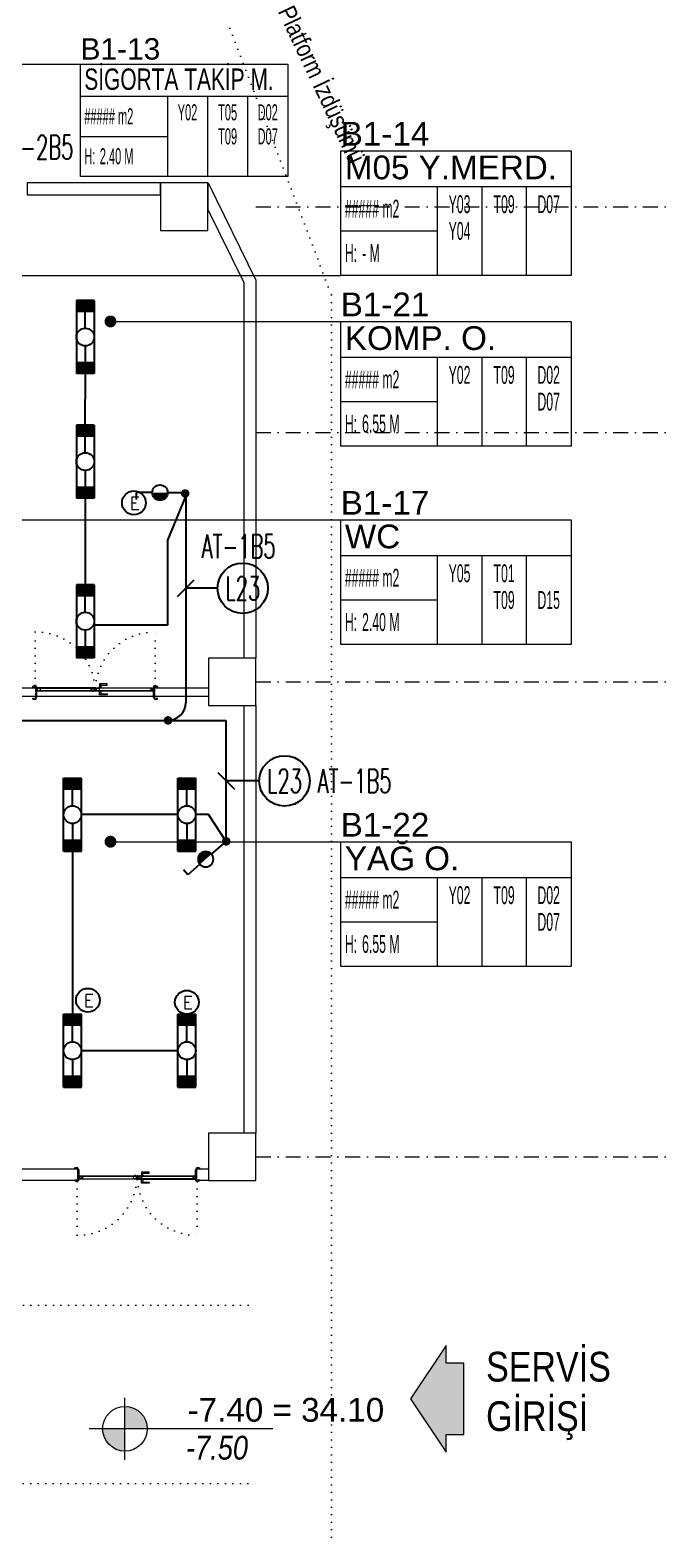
# Model space of a CAD drawing. Header units: metres. Extents: x -13316 to 152404, y -3899 to 30226.
# Drawn here: x 68365 to 69422, y 530 to 3058 of the extents above; entities that cross this region are included whole.
import ezdxf
from ezdxf.enums import TextEntityAlignment as Align

# ---------------------------------------------------------------- set-up
doc = ezdxf.new("R2010")
doc.units = ezdxf.units.M
doc.header["$LTSCALE"] = 100
doc.header["$MEASUREMENT"] = 0
doc.header["$PDMODE"] = 1
for name, pattern in [('DASHDOT2', [0.5, 0.25, -0.125, 0, -0.125]), ('DOT2', [0.125, 0, -0.125]), ('HIDDEN', [0.375, 0.25, -0.125])]:
    doc.linetypes.add(name, pattern=pattern)
doc.layers.get('0').update_dxf_attribs({"color": 9, "lineweight": 9})
for name, color, linetype, lineweight in [('00', 9, 'Continuous', 9), ('01', 9, 'Continuous', 9), ('06B', 9, 'Continuous', 9), ('06C', 9, 'Continuous', 9), ('06D', 9, 'Continuous', 9), ('09', 9, 'Continuous', 9), ('10', 9, 'Continuous', 9), ('20', 9, 'DOT2', 9), ('21', 9, 'Continuous', 9), ('21_mahal200', 9, 'Continuous', 9), ('24', 9, 'DASHDOT2', 9), ('E-2x36 W SIVAÜSTÜ FLUORESAN ARMATÜR (ETANŞ)', 7, 'Continuous', 30), ('E-ACİL AYDINLATMA KİTİ', 7, 'Continuous', 30), ('E-ANAHTAR (ETANŞ)', 7, 'Continuous', 30), ('E-KABLO', 7, 'Continuous', 30), ('E-LINYE', 7, 'Continuous', 30)]:
    doc.layers.add(name, color=color, linetype=linetype, lineweight=lineweight)
doc.styles.add('Arial', font='arial.ttf', dxfattribs={"height": 2.5})
doc.styles.add('E-YAZI', font='txttw.shx')
doc.styles.add('MuuM_TEXT-ITALIC', font='ARIALNI.TTF')
doc.styles.add('MuuM_TEXT-STANDART', font='ARIALN.TTF')
doc.dimstyles.new('MuuM_DIM200', dxfattribs={"dimscale": 20, "dimtxt": 2, "dimasz": 1, "dimexe": 1, "dimexo": 1, "dimgap": 1, "dimtad": 1, "dimdec": 1, "dimrnd": 0.5, "dimdsep": 46, "dimtxsty": 'MuuM_TEXT-STANDART', "dimblk": 'ARCHTICK', "dimcen": 0, "dimdle": 0.15, "dimclrd": 256, "dimclre": 256, "dimclrt": 256, "dimadec": 0, "dimazin": 0, "dimtfac": 5, "dimtdec": 1, "dimtix": 1, "dimtmove": 2, "dimatfit": 3, "dimldrblk": 'DOT', "dimfxl": 3, "dimfxlon": 1, "dimtolj": 1, "dimlwd": -1, "dimlwe": -1, "dimarcsym": 0})

# ---------------------------------------------------------------- blocks, each defined once
blk = doc.blocks.new('p-akslar_yeni')
at = {"layer": '24'}
for points in [[(18840, -6135), (20861, -6135)], [(18840, -6515), (20861, -6515)], [(18840, -6935), (20861, -6935)], [(18840, -7735), (20861, -7735)]]:
    blk.add_lwpolyline(points, dxfattribs=at)
blk = doc.blocks.new('100_ACİL AYDINLATMA KİTİ')
at = {"layer": 'E-ACİL AYDINLATMA KİTİ', "color": 3}
blk.add_circle((0, 0), 1.25, dxfattribs=at)
at = {"layer": 'E-ACİL AYDINLATMA KİTİ', "color": 3, "style": 'E-YAZI'}
blk.add_text('E', height=1.34, dxfattribs=at).set_placement((-0.45, -0.69))
blk = doc.blocks.new('100_2x36 W SIVAÜSTÜ FLUORESAN ARMATÜR (ETANŞ)')
at = {"layer": 'E-2x36 W SIVAÜSTÜ FLUORESAN ARMATÜR (ETANŞ)', "color": 4}
for p, q in [((-6.15, 1.5), (6.15, 1.5)), ((-6.15, 1.5), (-6.15, -1.5)), ((-1.5, 0), (-6.15, 0)), ((1.5, 0), (6.15, 0)), ((6.15, 1.5), (6.15, -1.5)), ((-6.15, -1.5), (6.15, -1.5))]:
    blk.add_line(p, q, dxfattribs=at)
blk.add_circle((0, 0), 1.5, dxfattribs=at)
for points in [[(-4.15, 1.5), (-4.15, -1.5), (-6.15, 1.5), (-6.15, -1.5)], [(4.15, 1.5), (4.15, -1.5), (6.15, 1.5), (6.15, -1.5)]]:
    blk.add_solid(points, dxfattribs=at)
blk = doc.blocks.new('100_ANAHTAR (ETANŞ)')
at = {"layer": 'E-ANAHTAR (ETANŞ)', "color": 4}
for p, q in [((0, 5.35), (-0.71, 5.35)), ((0, 3.67), (0, 5.35)), ((0, 2.05), (0, 0))]:
    blk.add_line(p, q, dxfattribs=at)
at = {"layer": 'E-ANAHTAR (ETANŞ)', "color": 4, "const_width": 0.81}
blk.add_lwpolyline([(0, 3.27, 0.414214), (-0.41, 2.86, 0.414214), (0, 2.46, 0.414214)], format="xyb", dxfattribs=at)
at = {"layer": 'E-ANAHTAR (ETANŞ)', "color": 4}
blk.add_circle((0, 2.86), 0.81, dxfattribs=at)
blk = doc.blocks.new('p-kolon_80x80')
blk.add_lwpolyline([(-40, -40), (40, -40), (40, 40), (-40, 40)], close=True)
blk = doc.blocks.new('1.bod.mimari.elk')
at = {"layer": '01'}
for p in [(12304.3, -6190), (12385, -6990), (12385, -7790)]:
    blk.add_blockref('p-kolon_80x80', p, dxfattribs=at)
blk = doc.blocks.new('0-OK 2')
at = {"true_color": 0x4f4f4f}
blk.add_hatch(color=251, dxfattribs=at).paths.add_polyline_path([(0, 0), (120, 180), (120, 120), (180, 120), (180, -120), (120, -120), (120, -180)])
at = {"linetype": 'ByBlock', "lineweight": -2}
blk.add_lwpolyline([(180, -120), (180, 120), (120, 120), (120, 180), (0, 0), (120, -180), (120, -120)], close=True, dxfattribs=at)
blk.add_point((0, 0))
blk = doc.blocks.new('0_elevationtarget-p-bk')
h = blk.add_hatch(color=250)
h.paths.add_polyline_path([(1.88, 0, 0.414214), (0, 1.88), (0, 0)])
h.paths.add_polyline_path([(0, 0), (-1.88, 0, 0.414214), (0, -1.88)])
blk.add_line((0, -2.62), (0, 2.62))
blk.add_lwpolyline([(12.45, 0), (-3, 0)])
blk.add_circle((0, 0), 1.88)
at = {"style": 'Arial'}
blk.add_attdef('BITMISKOT', text='', height=2, dxfattribs=at).set_placement((4.5, 0), align=Align.BOTTOM_LEFT)
at = {"style": 'MuuM_TEXT-ITALIC'}
blk.add_attdef('FINISHINGFLOORLEVEL', text='', height=2, dxfattribs=at).set_placement((4.5, -0.59), align=Align.TOP_LEFT)
blk = doc.blocks.new('prf-scr2')
at = {"linetype": 'DOT2', "ltscale": 10}
blk.add_line((0, 0.2), (0, -1.1), dxfattribs=at)
for p, q in [((-0.1, -0.2), (0.1, -0.3)), ((0.1, -0.2), (-0.1, -0.2)), ((0.1, -0.3), (-0.1, -0.3)), ((-0.1, -0.3), (0.1, -0.4)), ((0.1, -0.4), (-0.1, -0.4)), ((0.1, -0.5), (-0.1, -0.4)), ((-0.1, -0.4), (0.1, -0.4)), ((0.1, -0.6), (-0.1, -0.5)), ((-0.1, -0.5), (0.1, -0.5)), ((-0.1, -0.6), (0.1, -0.7)), ((0.1, -0.6), (-0.1, -0.6)), ((-0.1, -0.6), (0.1, -0.6)), ((-0.1, -0.7), (0.1, -0.8)), ((0.1, -0.7), (-0.1, -0.7)), ((-0.1, -0.8), (0.1, -0.8)), ((0.1, -0.8), (-0.1, -0.8)), ((0.1, -0.2), (0, -0.1)), ((0, -0.2), (0.1, -0.2))]:
    blk.add_line(p, q)
blk.add_lwpolyline([(0.2, 0), (-0.2, 0), (-0.2, 0), (-0.1, -0.1), (0.1, -0.1), (0.2, 0), (0.2, 0)], close=True)
for points in [[(0.2, 0), (-0.2, 0)], [(-0.1, -0.1), (-0.1, -0.2), (-0.1, -0.2), (-0.1, -0.2), (-0.1, -0.2), (-0.1, -0.3), (-0.1, -0.3), (-0.1, -0.3), (-0.1, -0.3), (-0.1, -0.4), (-0.1, -0.4), (-0.1, -0.4), (-0.1, -0.4), (-0.1, -0.4), (-0.1, -0.5), (-0.1, -0.5), (-0.1, -0.5), (-0.1, -0.5), (-0.1, -0.5), (-0.1, -0.5), (-0.1, -0.6), (-0.1, -0.6), (-0.1, -0.6), (-0.1, -0.6), (-0.1, -0.6), (-0.1, -0.7), (-0.1, -0.7), (-0.1, -0.7), (-0.1, -0.7), (-0.1, -0.7), (-0.1, -0.8), (-0.1, -0.8), (-0.1, -0.8), (-0.1, -0.8), (0, -0.9), (0, -0.9), (0, -0.9), (0.1, -0.8), (0.1, -0.8), (0.1, -0.7), (0.1, -0.7), (0.1, -0.7), (0.1, -0.7), (0.1, -0.7), (0.1, -0.7), (0.1, -0.6), (0.1, -0.6), (0.1, -0.6), (0.1, -0.6), (0.1, -0.6), (0.1, -0.5), (0.1, -0.5), (0.1, -0.5), (0.1, -0.5), (0.1, -0.4), (0.1, -0.4), (0.1, -0.4), (0.1, -0.4), (0.1, -0.4), (0.1, -0.3), (0.1, -0.3), (0.1, -0.3), (0.1, -0.3), (0.1, -0.3), (0.1, -0.3), (0.1, -0.2), (0.1, -0.2), (0.1, -0.2), (0.1, -0.2), (0.1, -0.2), (0.1, -0.1)]]:
    blk.add_lwpolyline(points)
blk = doc.blocks.new('gr-p-barel kilitli kapı kolu')
at = {"flags": 128}
for points in [[(-0.9, 0.8), (-0.9, 4.9), (-11.7, 4.9), (-11.7, 6.7), (0.9, 6.7), (0.9, 0.8)], [(-0.8, 5), (0.8, 6.6)]]:
    blk.add_lwpolyline(points, dxfattribs=at)
blk.add_lwpolyline([(-2.75, 0), (-2.75, 0.7), (2.75, 0.7), (2.75, 0)])
blk.add_lwpolyline([(-1.3, 0.7), (1.3, 0.7), (1.3, 0.8), (-1.3, 0.8)], close=True)
blk = doc.blocks.new('K-DE-02a')
at = {"layer": '06C'}
blk.add_lwpolyline([(12.4, -102.5, 1), (11.6, -102.5), (11.6, -104.5), (12.4, -104.5), (12.4, -102.4)], format="xyb", dxfattribs=at)
blk.add_arc((12, -102.5), 0.5, 323.1301, 216.8699, dxfattribs=at)
at = {"layer": '09'}
for p, q in [((12.4, -100), (12.5, -100)), ((12.4, -100.1), (12.5, -100.1)), ((12.5, -100.2), (12.4, -100.2)), ((12.4, -100.3), (12.5, -100.3)), ((12.5, -100.4), (12.4, -100.4)), ((12.4, -100.5), (12.5, -100.5)), ((12.5, -100.6), (12.4, -100.6)), ((12.5, -100.7), (12.4, -100.7)), ((17.7, -98.8), (17.5, -98.8)), ((17.7, -98.9), (17.5, -98.9)), ((17.5, -99), (17.7, -99)), ((17.7, -99.1), (17.5, -99.1)), ((17.5, -99.2), (17.7, -99.2)), ((17.7, -99.3), (17.5, -99.3)), ((17.5, -99.4), (17.7, -99.4)), ((17.7, -99.5), (17.5, -99.5))]:
    blk.add_line(p, q, dxfattribs=at)
at = {"layer": '10'}
for points in [[(-1.2, 4.6, 0.414214), (-1.3, 4.5), (-1.3, 0.1, 0.414214), (-1.2, 0), (9.9, 0), (9.9, -0.2), (-1.2, -0.2, -0.414214), (-1.5, 0.1), (-1.5, 4.5, -0.414214), (-1.2, 4.8), (-0.3, 4.8, -0.414214), (0, 4.5), (0, 3.4), (-0.2, 3.4), (-0.2, 4.5, 0.414214), (-0.3, 4.6)], [(1.7, -0.2, 0.414214), (1.4, -0.5), (1.4, -1.5, 0.414214), (1.7, -1.8), (11.9, -1.8, 0.414214), (12.2, -1.5, 0.414214), (11.9, -1.2), (11, -1.2), (11, -0.2), (20, -0.2, 0.414214), (20.3, 0.1), (20.3, 4.5, 0.414214), (20, 4.8), (19.1, 4.8, 0.414214), (18.8, 4.5), (18.8, 3.4), (19, 3.4), (19, 4.5, -0.414214), (19.1, 4.6), (20, 4.6, -0.414214), (20.1, 4.5), (20.1, 0.1, -0.414214), (20, 0), (10.8, 0), (10.8, -1.4), (11.9, -1.4, -0.414214), (12, -1.5, -0.414214), (11.9, -1.6), (1.7, -1.6, -0.414214), (1.6, -1.5), (1.6, -0.5, -0.414214), (1.7, -0.4), (2.6, -0.4), (2.6, -0.2)], [(20.8, 0.4), (20.2, -1), (17.3, -1), (17.3, -1.2), (20.3, -1.2), (21, 0.3, 14.796002)], [(-1.2, -204.6, -0.414214), (-1.3, -204.5), (-1.3, -200.1, -0.414214), (-1.2, -200), (9.9, -200), (9.9, -199.8), (-1.2, -199.8, 0.414214), (-1.5, -200.1), (-1.5, -204.5, 0.414214), (-1.2, -204.8), (-0.3, -204.8, 0.414214), (0, -204.5), (0, -203.4), (-0.2, -203.4), (-0.2, -204.5, -0.414214), (-0.3, -204.6)], [(1.7, -199.8, -0.414214), (1.4, -199.5), (1.4, -198.5, -0.414214), (1.7, -198.2), (11.9, -198.2, -0.414214), (12.2, -198.5, -0.414214), (11.9, -198.8), (11, -198.8), (11, -199.8), (20, -199.8, -0.414214), (20.3, -200.1), (20.3, -204.5, -0.414214), (20, -204.8), (19.1, -204.8, -0.414214), (18.8, -204.5), (18.8, -203.4), (19, -203.4), (19, -204.5, 0.414214), (19.1, -204.6), (20, -204.6, 0.414214), (20.1, -204.5), (20.1, -200.1, 0.414214), (20, -200), (10.8, -200), (10.8, -198.6), (11.9, -198.6, 0.414214), (12, -198.5, 0.414214), (11.9, -198.4), (1.7, -198.4, 0.414214), (1.6, -198.5), (1.6, -199.5, 0.414214), (1.7, -199.6), (2.6, -199.6), (2.6, -199.8)], [(20.8, -200.4), (20.2, -199), (17.3, -199), (17.3, -198.8), (20.3, -198.8), (21, -200.3, -14.796002)]]:
    blk.add_lwpolyline(points, format="xyb", close=True, dxfattribs=at)
for points in [[(15.8, -98.9), (13.8, -98.9), (13.8, -99.2), (12.8, -99.2), (12.8, -1.5), (13.8, -1.5), (13.8, -1.8), (15.8, -1.8), (15.8, -1.5), (14.1, -1.5), (14.1, -1.2), (12.5, -1.2), (12.5, -99.5), (14.1, -99.5), (14.1, -99.2), (15.8, -99.2)], [(13.8, -98.9), (15.8, -98.9), (15.8, -99.5), (17.5, -99.5), (17.5, -1.2), (15.8, -1.2), (15.8, -1.8), (13.8, -1.8), (13.8, -2.1), (16.1, -2.1), (16.1, -1.5), (17.2, -1.5), (17.2, -99.2), (16.1, -99.2), (16.1, -98.6), (13.8, -98.6), (13.8, -98.9)], [(15.8, -100.6), (13.8, -100.6), (13.8, -100.3), (12.8, -100.3), (12.8, -198.5), (13.8, -198.5), (13.8, -198.2), (15.8, -198.2), (15.8, -198.5), (14.1, -198.5), (14.1, -198.8), (12.5, -198.8), (12.5, -100), (14.1, -100), (14.1, -100.3), (15.8, -100.3)], [(13.8, -100.6), (15.8, -100.6), (15.8, -100), (17.5, -100), (17.5, -198.8), (15.8, -198.8), (15.8, -198.2), (13.8, -198.2), (13.8, -197.9), (16.1, -197.9), (16.1, -198.5), (17.2, -198.5), (17.2, -100.3), (16.1, -100.3), (16.1, -100.9), (13.8, -100.9), (13.8, -100.6)]]:
    blk.add_lwpolyline(points, dxfattribs=at)
for points in [[(13, -2.1), (13, -6.1), (17, -6.1), (17, -2.1)], [(13.3, -2.4), (13.3, -5.8), (16.7, -5.8), (16.7, -2.4)], [(11.9, -98.8), (11.9, -100.7), (12.4, -100.7), (12.4, -98.2), (12.4, -98.2), (11.9, -98.2)], [(13, -98.6), (13, -92.6), (17, -92.6), (17, -98.6)], [(13, -100.9), (13, -106.9), (17, -106.9), (17, -100.9)], [(13.3, -98.3), (13.3, -92.9), (16.7, -92.9), (16.7, -98.3)], [(18.2, -100.7), (18.2, -98.8), (17.7, -98.8), (17.7, -100.7), (17.7, -101.3), (18.2, -101.3)], [(13.3, -101.2), (13.3, -106.6), (16.7, -106.6), (16.7, -101.2)], [(13, -197.9), (13, -191.9), (17, -191.9), (17, -197.9)], [(13.3, -197.6), (13.3, -192.2), (16.7, -192.2), (16.7, -197.6)]]:
    blk.add_lwpolyline(points, close=True, dxfattribs=at)
for centre in [(21.3, 1), (21.3, -201)]:
    blk.add_circle(centre, 0.55, dxfattribs=at)
at = {"layer": '20'}
for p, q in [((21.3, 1), (111.8, 1)), ((21.3, -201), (111.8, -201))]:
    blk.add_line(p, q, dxfattribs=at)
at = {"layer": '20', "linetype": 'HIDDEN'}
for points in [[(20.1, 0.2), (18.8, 0.2), (18.8, 1.7), (20.1, 1.7)], [(20.8, 0.4), (19, 0.4), (19, 1.5), (20.8, 1.5)], [(20.1, -200.2), (18.8, -200.2), (18.8, -201.7), (20.1, -201.7)], [(20.8, -200.4), (19, -200.4), (19, -201.5), (20.8, -201.5)]]:
    blk.add_lwpolyline(points, dxfattribs=at)
at = {"layer": '20'}
for centre, start, end in [((12.7, -0.5), 272.7476, 0.8518), ((12.7, -199.5), 359.1482, 87.2524)]:
    blk.add_arc(centre, 99.1, start, end, dxfattribs=at)
at = {"layer": '06B', "xscale": -1, "rotation": 90}
blk.add_blockref('gr-p-barel kilitli kapı kolu', (12.5, -91.5), dxfattribs=at)
at = {"layer": '06B', "rotation": 270}
blk.add_blockref('gr-p-barel kilitli kapı kolu', (17.5, -91.5), dxfattribs=at)
at = {"layer": '10'}
for p in [(15, -1.5), (15, -100.3)]:
    blk.add_blockref('prf-scr2', p, dxfattribs=at)
at = {"layer": '10', "xscale": -1, "rotation": 180}
for p in [(15, -99.2), (15, -198.5)]:
    blk.add_blockref('prf-scr2', p, dxfattribs=at)
blk = doc.blocks.new('0_roomno2')
blk.add_lwpolyline([(19.38, -10.5), (0, -10.5), (0, 0), (19.38, 0)], close=True)
for points in [[(0, -3), (19.38, -3)], [(8.12, -3), (8.12, -10.5)], [(11.88, -3), (11.88, -10.5)], [(15.62, -3), (15.62, -10.5)], [(0, -6.75), (8.12, -6.75)]]:
    blk.add_lwpolyline(points)
at = {"style": 'MuuM_TEXT-STANDART', "width": 0.6}
blk.add_text('H:', height=1.5, dxfattribs=at).set_placement((0.35, -8.61), align=Align.MIDDLE_LEFT)
at = {"style": 'Arial'}
blk.add_attdef('ODANO', (0, 1.17), '', height=2, dxfattribs=at)
blk.add_attdef('MEKANADI', text='', height=2, dxfattribs=at).set_placement((0.35, -3), align=Align.BOTTOM_LEFT)
at = {"style": 'MuuM_TEXT-STANDART', "width": 0.6}
for tag, p in [('YER01', (10, -4.5)), ('TAVAN01', (13.75, -4.5)), ('DUVAR01', (17.5, -4.5)), ('YER02', (10, -6.75)), ('TAVAN02', (13.75, -6.75)), ('DUVAR02', (17.5, -6.75)), ('YER03', (10, -9)), ('TAVAN03', (13.75, -9)), ('DUVAR03', (17.5, -9))]:
    blk.add_attdef(tag, text='', height=1.5, dxfattribs=at).set_placement(p, align=Align.MIDDLE_CENTER)
for tag, p in [('M2', (0.35, -4.88)), ('TEMIZTAVANYUKSEKLIGI', (1.8, -8.61))]:
    blk.add_attdef(tag, text='', height=1.5, dxfattribs=at).set_placement(p, align=Align.MIDDLE_LEFT)
blk = doc.blocks.new('_ArchTick')
at = {"color": 0, "linetype": 'ByBlock', "const_width": 0.15}
blk.add_lwpolyline([(-0.5, -0.5), (0.5, 0.5)], dxfattribs=at)
blk = doc.blocks.new('_Dot')
at = {"color": 0, "linetype": 'ByBlock', "lineweight": -2}
blk.add_line((-0.5, 0), (-1, 0), dxfattribs=at)
at = {"color": 0, "linetype": 'ByBlock', "const_width": 0.5}
blk.add_lwpolyline([(-0.25, 0, 1), (0.25, 0, 1)], format="xyb", close=True, dxfattribs=at)
blk = doc.blocks.new('1.bod.mimari1.elk')
at = {"layer": '00'}
for points in [[(12264.34, -6150), (12040, -6150), (12040, -6170), (12264.34, -6170)], [(12345, -7015), (12020, -7015), (12020, -7000), (12345, -7000)], [(12125, -7830), (12020, -7830), (12020, -7810), (12125, -7810), (12125, -7830)], [(12325, -7810), (12345, -7810), (12345, -7830), (12325, -7830)]]:
    blk.add_lwpolyline(points, close=True, dxfattribs=at)
for points in [[(12344.34, -6150), (12425, -6313.45), (12425, -6950), (12405, -6950), (12405, -6318.11), (12344.34, -6195.2), (12344.34, -6150)], [(12405, -7750), (12405, -7030), (12425, -7030), (12425, -7750), (12405, -7750)]]:
    blk.add_lwpolyline(points, dxfattribs=at)
at = {"layer": '06D', "linetype": 'DOT2'}
for points in [[(2500, -1650), (2500, -7740, 0.4142136), (3100, -8340), (12425, -8340)], [(10380, -4400), (10380, -7740, 0.4648838), (10610, -8040), (12425, -8040)]]:
    blk.add_lwpolyline(points, format="xyb", dxfattribs=at)
at = {"layer": '20'}
blk.add_lwpolyline([(11136.56, -4590), (12116.71, -5194.47), (12552, -6338.67), (12552, -9327.81), (12425, -9504.28)], dxfattribs=at)
at = {"xscale": -1, "rotation": 270}
blk.add_blockref('K-DE-02a', (12254.34, -7017.88), dxfattribs=at)
at = {"rotation": 270}
blk.add_blockref('K-DE-02a', (12325, -7810), dxfattribs=at)
at = {"layer": '21', "xscale": 0.5, "yscale": 0.5, "zscale": 0.5}
blk.add_blockref('0-OK 2', (12684.95, -8197.53), dxfattribs=at)
at = {"layer": '21', "xscale": 20, "yscale": 20, "zscale": 20}
blk.add_blockref('0_elevationtarget-p-bk', (12204.52, -8247.96), dxfattribs=at).add_auto_attribs({'BITMISKOT': ' -7.40 = 34.10', 'FINISHINGFLOORLEVEL': ' -7.50'})
at = {"layer": '21_mahal200'}
ref = blk.add_blockref('0_roomno2', (12129.8, -5950.05), dxfattribs=dict(at, xscale=18, yscale=18, zscale=18))
ref.add_attrib('ODANO', 'B1-13', (12129.8, -5942.27), dxfattribs={"layer": '0', "height": 36, "style": 'Arial'})
ref.add_attrib('MEKANADI', 'SİGORTA TAKİP M.', dxfattribs={"layer": '0', "height": 36, "style": 'Arial', "width": 0.7}).set_placement((12136.1, -6004.05), align=Align.BOTTOM_LEFT)
ref.add_attrib('M2', '##### m2', dxfattribs={"layer": '0', "height": 27, "style": 'MuuM_TEXT-STANDART', "width": 0.6}).set_placement((12136.1, -6037.8), align=Align.MIDDLE_LEFT)
ref.add_attrib('TEMIZTAVANYUKSEKLIGI', '2.40 M', dxfattribs={"layer": '0', "height": 27, "style": 'MuuM_TEXT-STANDART', "width": 0.6}).set_placement((12162.2, -6104.99), align=Align.MIDDLE_LEFT)
ref.add_attrib('YER01', 'Y02', dxfattribs={"layer": '0', "height": 27, "style": 'MuuM_TEXT-STANDART', "width": 0.6}).set_placement((12309.8, -6031.05), align=Align.MIDDLE_CENTER)
ref.add_attrib('TAVAN01', 'T05', dxfattribs={"layer": '0', "height": 27, "style": 'MuuM_TEXT-STANDART', "width": 0.6}).set_placement((12377.3, -6031.05), align=Align.MIDDLE_CENTER)
ref.add_attrib('DUVAR01', 'D02', dxfattribs={"layer": '0', "height": 27, "style": 'MuuM_TEXT-STANDART', "width": 0.6}).set_placement((12444.8, -6031.05), align=Align.MIDDLE_CENTER)
ref.add_attrib('TAVAN02', 'T09', dxfattribs={"layer": '0', "height": 27, "style": 'MuuM_TEXT-STANDART', "width": 0.6}).set_placement((12377.3, -6071.55), align=Align.MIDDLE_CENTER)
ref.add_attrib('DUVAR02', 'D07', dxfattribs={"layer": '0', "height": 27, "style": 'MuuM_TEXT-STANDART', "width": 0.6}).set_placement((12444.8, -6071.55), align=Align.MIDDLE_CENTER)
ref = blk.add_blockref('0_roomno2', (12567.67, -6095.8), dxfattribs=dict(at, xscale=20, yscale=20, zscale=20))
ref.add_attrib('ODANO', 'B1-14', (12567.67, -6087.16), dxfattribs={"layer": '0', "height": 40, "style": 'Arial'})
ref.add_attrib('MEKANADI', 'M05 Y.MERD.', dxfattribs={"layer": '0', "height": 40, "style": 'Arial'}).set_placement((12574.67, -6155.8), align=Align.BOTTOM_LEFT)
ref.add_attrib('M2', '##### m2', dxfattribs={"layer": '0', "height": 30, "style": 'MuuM_TEXT-STANDART', "width": 0.6}).set_placement((12574.67, -6193.3), align=Align.MIDDLE_LEFT)
ref.add_attrib('TEMIZTAVANYUKSEKLIGI', '- M', dxfattribs={"layer": '0', "height": 30, "style": 'MuuM_TEXT-STANDART', "width": 0.6}).set_placement((12603.67, -6267.96), align=Align.MIDDLE_LEFT)
ref.add_attrib('YER01', 'Y03', dxfattribs={"layer": '0', "height": 30, "style": 'MuuM_TEXT-STANDART', "width": 0.6}).set_placement((12767.67, -6185.8), align=Align.MIDDLE_CENTER)
ref.add_attrib('TAVAN01', 'T09', dxfattribs={"layer": '0', "height": 30, "style": 'MuuM_TEXT-STANDART', "width": 0.6}).set_placement((12842.67, -6185.8), align=Align.MIDDLE_CENTER)
ref.add_attrib('DUVAR01', 'D07', dxfattribs={"layer": '0', "height": 30, "style": 'MuuM_TEXT-STANDART', "width": 0.6}).set_placement((12917.67, -6185.8), align=Align.MIDDLE_CENTER)
ref.add_attrib('YER02', 'Y04', dxfattribs={"layer": '0', "height": 30, "style": 'MuuM_TEXT-STANDART', "width": 0.6}).set_placement((12767.67, -6230.8), align=Align.MIDDLE_CENTER)
ref = blk.add_blockref('0_roomno2', (12567.67, -6383.23), dxfattribs=dict(at, xscale=20, yscale=20, zscale=20))
ref.add_attrib('ODANO', 'B1-21', (12567.67, -6374.58), dxfattribs={"layer": '0', "height": 40, "style": 'Arial'})
ref.add_attrib('MEKANADI', 'KOMP. O.', dxfattribs={"layer": '0', "height": 40, "style": 'Arial'}).set_placement((12574.67, -6443.23), align=Align.BOTTOM_LEFT)
ref.add_attrib('M2', '##### m2', dxfattribs={"layer": '0', "height": 30, "style": 'MuuM_TEXT-STANDART', "width": 0.6}).set_placement((12574.67, -6480.73), align=Align.MIDDLE_LEFT)
ref.add_attrib('TEMIZTAVANYUKSEKLIGI', '6.55 M', dxfattribs={"layer": '0', "height": 30, "style": 'MuuM_TEXT-STANDART', "width": 0.6}).set_placement((12603.67, -6555.38), align=Align.MIDDLE_LEFT)
ref.add_attrib('YER01', 'Y02', dxfattribs={"layer": '0', "height": 30, "style": 'MuuM_TEXT-STANDART', "width": 0.6}).set_placement((12767.67, -6473.23), align=Align.MIDDLE_CENTER)
ref.add_attrib('TAVAN01', 'T09', dxfattribs={"layer": '0', "height": 30, "style": 'MuuM_TEXT-STANDART', "width": 0.6}).set_placement((12842.67, -6473.23), align=Align.MIDDLE_CENTER)
ref.add_attrib('DUVAR01', 'D02', dxfattribs={"layer": '0', "height": 30, "style": 'MuuM_TEXT-STANDART', "width": 0.6}).set_placement((12917.67, -6473.23), align=Align.MIDDLE_CENTER)
ref.add_attrib('DUVAR02', 'D07', dxfattribs={"layer": '0', "height": 30, "style": 'MuuM_TEXT-STANDART', "width": 0.6}).set_placement((12917.67, -6518.23), align=Align.MIDDLE_CENTER)
ref = blk.add_blockref('0_roomno2', (12567.67, -6717.26), dxfattribs=dict(at, xscale=20, yscale=20, zscale=20))
ref.add_attrib('ODANO', 'B1-17', (12567.67, -6708.62), dxfattribs={"layer": '0', "height": 40, "style": 'Arial'})
ref.add_attrib('MEKANADI', 'WC', dxfattribs={"layer": '0', "height": 40, "style": 'Arial'}).set_placement((12574.67, -6777.26), align=Align.BOTTOM_LEFT)
ref.add_attrib('M2', '##### m2', dxfattribs={"layer": '0', "height": 30, "style": 'MuuM_TEXT-STANDART', "width": 0.6}).set_placement((12574.67, -6814.76), align=Align.MIDDLE_LEFT)
ref.add_attrib('TEMIZTAVANYUKSEKLIGI', '2.40 M', dxfattribs={"layer": '0', "height": 30, "style": 'MuuM_TEXT-STANDART', "width": 0.6}).set_placement((12603.67, -6889.42), align=Align.MIDDLE_LEFT)
ref.add_attrib('YER01', 'Y05', dxfattribs={"layer": '0', "height": 30, "style": 'MuuM_TEXT-STANDART', "width": 0.6}).set_placement((12767.67, -6807.26), align=Align.MIDDLE_CENTER)
ref.add_attrib('TAVAN01', 'T01', dxfattribs={"layer": '0', "height": 30, "style": 'MuuM_TEXT-STANDART', "width": 0.6}).set_placement((12842.67, -6807.26), align=Align.MIDDLE_CENTER)
ref.add_attrib('TAVAN02', 'T09', dxfattribs={"layer": '0', "height": 30, "style": 'MuuM_TEXT-STANDART', "width": 0.6}).set_placement((12842.67, -6852.26), align=Align.MIDDLE_CENTER)
ref.add_attrib('DUVAR02', 'D15', dxfattribs={"layer": '0', "height": 30, "style": 'MuuM_TEXT-STANDART', "width": 0.6}).set_placement((12917.67, -6852.26), align=Align.MIDDLE_CENTER)
ref = blk.add_blockref('0_roomno2', (12567.67, -7259.34), dxfattribs=dict(at, xscale=20, yscale=20, zscale=20))
ref.add_attrib('ODANO', 'B1-22', (12567.67, -7250.7), dxfattribs={"layer": '0', "height": 40, "style": 'Arial'})
ref.add_attrib('MEKANADI', 'YAĞ O.', dxfattribs={"layer": '0', "height": 40, "style": 'Arial'}).set_placement((12574.67, -7319.34), align=Align.BOTTOM_LEFT)
ref.add_attrib('M2', '##### m2', dxfattribs={"layer": '0', "height": 30, "style": 'MuuM_TEXT-STANDART', "width": 0.6}).set_placement((12574.67, -7356.84), align=Align.MIDDLE_LEFT)
ref.add_attrib('TEMIZTAVANYUKSEKLIGI', '6.55 M', dxfattribs={"layer": '0', "height": 30, "style": 'MuuM_TEXT-STANDART', "width": 0.6}).set_placement((12603.67, -7431.5), align=Align.MIDDLE_LEFT)
ref.add_attrib('YER01', 'Y02', dxfattribs={"layer": '0', "height": 30, "style": 'MuuM_TEXT-STANDART', "width": 0.6}).set_placement((12767.67, -7349.34), align=Align.MIDDLE_CENTER)
ref.add_attrib('TAVAN01', 'T09', dxfattribs={"layer": '0', "height": 30, "style": 'MuuM_TEXT-STANDART', "width": 0.6}).set_placement((12842.67, -7349.34), align=Align.MIDDLE_CENTER)
ref.add_attrib('DUVAR01', 'D02', dxfattribs={"layer": '0', "height": 30, "style": 'MuuM_TEXT-STANDART', "width": 0.6}).set_placement((12917.67, -7349.34), align=Align.MIDDLE_CENTER)
ref.add_attrib('DUVAR02', 'D07', dxfattribs={"layer": '0', "height": 30, "style": 'MuuM_TEXT-STANDART', "width": 0.6}).set_placement((12917.67, -7394.34), align=Align.MIDDLE_CENTER)
at = {"layer": '21', "style": 'MuuM_TEXT-STANDART'}
blk.add_text('Platform İzdüşümü', height=30, rotation=295.26635, dxfattribs=at).set_placement((12461.2, -5860.91))
at = {"layer": '21', "insert": (12812.31, -8118.33), "char_height": 50, "width": 256.2074, "attachment_point": 1, "style": 'MuuM_TEXT-STANDART'}
blk.add_mtext('SERVİS\\PGİRİŞİ', dxfattribs=at)
at = {"layer": '21_mahal200'}
for points in [[(11742.32, -5950.05), (12129.8, -5950.05)], [(11907.53, -6305.8), (12567.67, -6305.8)], [(12180.2, -6383.23), (12567.67, -6383.23)], [(11863.23, -6717.26), (12567.67, -6717.26)], [(12180.2, -7259.34), (12567.67, -7259.34)]]:
    blk.add_leader(points, dimstyle='MuuM_DIM200', override={"dimasz": 1, "dimfxl": 10}, dxfattribs=at)

msp = doc.modelspace()

# ---------------------------------------------------------------- linework, layer by layer
at = {"layer": 'E-KABLO', "color": 6}
for p, q in [((68457.83, 2392.27), (68458.14, 2478.95)), ((68629.21, 2278.52), (68596.09, 2198.57)), ((68627.12, 2278.52), (68627.12, 1924.71)), ((68458.14, 2123.49), (68458.14, 2269.27)), ((68596.09, 2198.57), (68596.09, 2055.5)), ((68596.09, 2055.5), (68472.83, 2055.5)), ((67834.41, 1895), (68610, 1895)), ((68610, 1895), (68695, 1895)), ((68695, 1691.19), (68695, 1895)), ((68613.75, 1736.25), (68451.25, 1736.25)), ((68665, 1736.25), (68643.75, 1736.25)), ((68695, 1691.19), (68665, 1736.25)), ((68436.25, 1674.75), (68436.25, 1400.25)), ((68613.75, 1338.75), (68451.25, 1338.75))]:
    msp.add_line(p, q, dxfattribs=at)
at = {"layer": 'E-KABLO', "color": 4, "linetype": 'Continuous', "const_width": 7.2}
for points in [[(68625.9, 2273.51, 1), (68625.9, 2280.71, 1)], [(68597.01, 1891.4, 1), (68597.01, 1898.6, 1)], [(68695, 1687.59, 1), (68695, 1694.79, 1)]]:
    msp.add_lwpolyline(points, format="xyb", close=True, dxfattribs=at)
at = {"layer": 'E-KABLO', "color": 6}
msp.add_arc((68597.01, 1925), 30, 270, 0, dxfattribs=at)
at = {"layer": 'E-LINYE', "color": 7, "linetype": 'Continuous'}
for p, q in [((68612.98, 2103.4), (68641.27, 2131.69)), ((68680.32, 2117.54), (68627.12, 2117.54)), ((68680.86, 1807.24), (68709.14, 1778.95)), ((68750.67, 1793.1), (68695, 1793.1))]:
    msp.add_line(p, q, dxfattribs=at)
for centre in [(68722.76, 2117.54), (68793.11, 1793.1)]:
    msp.add_circle(centre, 42.44, dxfattribs=at)

# ---------------------------------------------------------------- block references
at = {"layer": '06D'}
for name in ['1.bod.mimari.elk', '1.bod.mimari1.elk']:
    msp.add_blockref(name, (56320, 8950), dxfattribs=at)
at = {"layer": '24'}
msp.add_blockref('p-akslar_yeni', (49905, 8895), dxfattribs=at)
at = {"layer": 'E-2x36 W SIVAÜSTÜ FLUORESAN ARMATÜR (ETANŞ)', "xscale": 10, "yscale": 10, "zscale": 10}
for p, rotation in [((68457.83, 2540.45), 270), ((68457.83, 2330.77), 270), ((68457.83, 2061.99), 270), ((68436.25, 1736.25), 89.99999999999997), ((68628.75, 1736.25), 89.99999999999997), ((68436.25, 1338.75), 89.99999999999997), ((68628.75, 1338.75), 89.99999999999997)]:
    msp.add_blockref('100_2x36 W SIVAÜSTÜ FLUORESAN ARMATÜR (ETANŞ)', p, dxfattribs=dict(at, rotation=rotation))
at = {"layer": 'E-ACİL AYDINLATMA KİTİ', "xscale": 16, "yscale": 16, "zscale": 16}
for p in [(68539.65, 2261.25), (68462.17, 1423.77), (68628.75, 1420.27)]:
    msp.add_blockref('100_ACİL AYDINLATMA KİTİ', p, dxfattribs=at)
at = {"layer": 'E-ANAHTAR (ETANŞ)', "yscale": 16, "zscale": 16}
for p, xscale, rotation in [((68629.21, 2278.52), 16, 89.99999999999999), ((68695, 1691.19), -16, 131.0117443228498)]:
    msp.add_blockref('100_ANAHTAR (ETANŞ)', p, dxfattribs=dict(at, xscale=xscale, rotation=rotation))

# ---------------------------------------------------------------- texts
at = {"layer": 'E-LINYE', "color": 3, "linetype": 'Continuous', "style": 'E-YAZI', "width": 0.6}
for s, p in [('AT-2B5', (68375.45, 2860.21)), ('AT-1B5', (68715.6, 2188.18)), ('L23', (68722.76, 2117.54)), ('L23', (68793.11, 1793.1)), ('AT-1B5', (68910.89, 1793.1))]:
    msp.add_text(s, height=40, dxfattribs=at).set_placement(p, align=Align.MIDDLE_CENTER)

doc.saveas('drawing.dxf')
